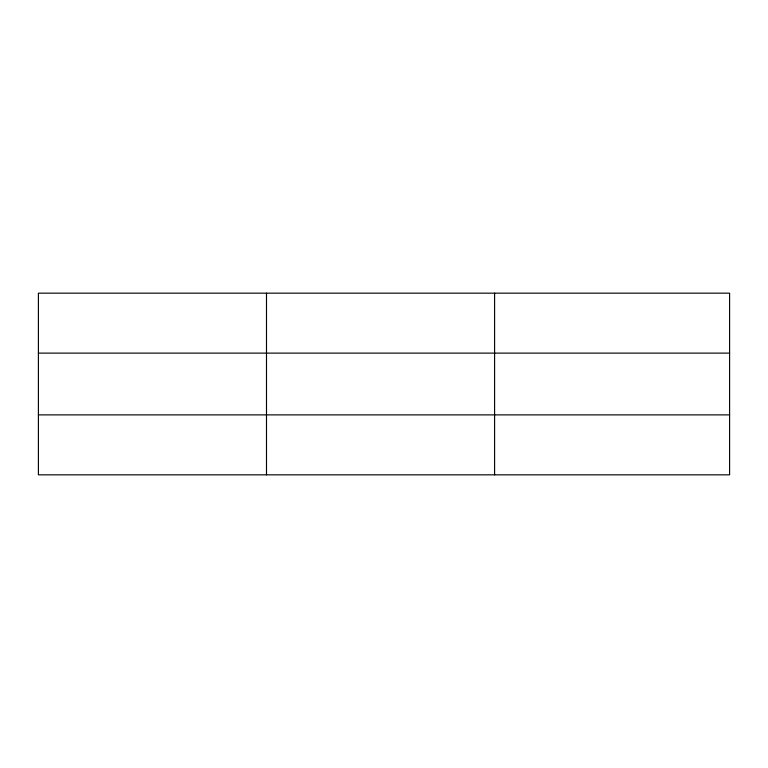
<?xml version="1.0" encoding="UTF-8"?>
<svg xmlns="http://www.w3.org/2000/svg" width="768" height="768" viewBox="0 0 768 768"><rect width="100%" height="100%" fill="white"/><g stroke="black" fill="none" stroke-linecap="round" stroke-linejoin="round"><path stroke-width="1.15" d="M266.496 474.835L266.496 293.165M494.592 474.835L494.592 293.165M729.6 414.883L729.6 474.835L38.4 474.835L38.4 293.165L729.6 293.165L729.6 414.883L38.4 414.883M38.4 353.117L729.6 353.117"/></g></svg>
